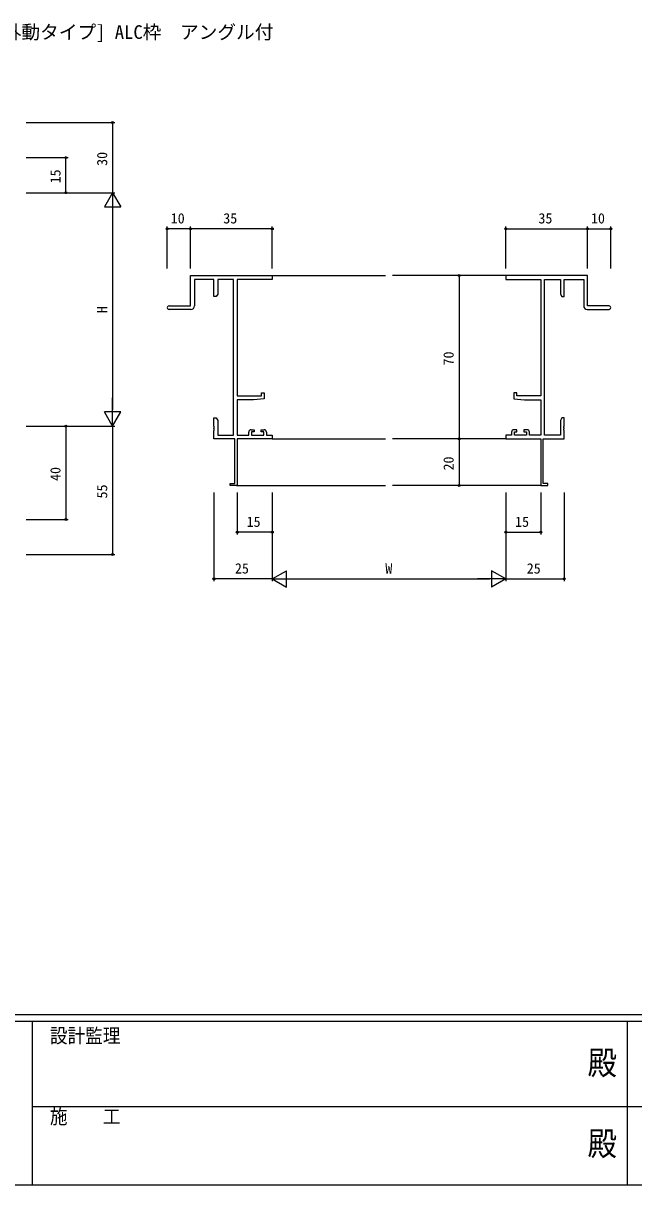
# Model space of a CAD drawing. Units: millimetres, scale not verified. Extents: x -793 to 793, y -564 to 564.
# Drawn here: x -276.5 to -15, y -564.2 to -66.5 of the extents above; entities that cross this region are included whole.
import ezdxf
from ezdxf.enums import TextEntityAlignment as Align

# ---------------------------------------------------------------- set-up
doc = ezdxf.new("R2010")
doc.units = ezdxf.units.MM
doc.header["$LTSCALE"] = 3
for name, color, linetype in [('0-1_USER1', 3, 'Continuous'), ('0-2_YKK_11', 7, 'Continuous'), ('0-3_YKK_12', 2, 'Continuous'), ('0-4_YKK_D', 6, 'Continuous'), ('0-5_YKK_ZWAK', 7, 'Continuous')]:
    doc.layers.add(name, color=color, linetype=linetype)
doc.styles.add('ＭＳ ゴシック', font='')
doc.styles.get('ＭＳ ゴシック').set_extended_font_data('MS Gothic')

msp = doc.modelspace()

# ---------------------------------------------------------------- linework, layer by layer
at = {"layer": '0-2_YKK_11'}
for p, q in [((-204.652, -189.125), (-214.032, -189.125)), ((-34.915, -189.125), (-25.535, -189.125))]:
    msp.add_line(p, q, dxfattribs=at)
for points in [[(-214.032, -187.625), (-204.782, -187.625), (-204.782, -174.625), (-169.782, -174.625), (-169.782, -176.255), (-184.782, -176.255), (-184.782, -226.125), (-174.482, -226.125), (-174.482, -224.825), (-173.282, -224.825), (-173.282, -227.432), (-177.782, -227.825), (-184.782, -227.825), (-184.782, -242.995), (-179.882, -242.995), (-179.882, -241.725)], [(-186.412, -242.995), (-186.412, -176.255), (-193.152, -176.255), (-193.152, -182.534), (-193.782, -183.625), (-194.782, -183.625), (-194.782, -176.255), (-203.152, -176.255), (-203.152, -187.625)], [(-25.535, -187.625), (-34.785, -187.625), (-34.785, -174.625), (-69.785, -174.625), (-69.785, -176.255), (-54.785, -176.255), (-54.785, -226.125), (-65.085, -226.125), (-65.085, -224.825), (-66.285, -224.825), (-66.285, -227.432), (-61.785, -227.825), (-54.785, -227.825), (-54.785, -242.995), (-59.685, -242.995), (-59.685, -241.725)], [(-53.155, -242.995), (-53.155, -176.255), (-46.415, -176.255), (-46.415, -182.534), (-45.785, -183.625), (-44.785, -183.625), (-44.785, -176.255), (-36.415, -176.255), (-36.415, -187.625)], [(-172.282, -241.725), (-172.282, -242.995), (-169.782, -242.995), (-169.782, -244.625), (-184.782, -244.625), (-184.782, -264.625), (-187.782, -264.625), (-187.782, -263.725), (-185.782, -263.725), (-185.782, -244.625), (-194.782, -244.625), (-194.782, -241.084), (-194.662, -240.9), (-194.662, -240.35), (-194.782, -240.167), (-194.782, -240.084), (-194.662, -239.9), (-194.662, -239.35), (-194.782, -239.167), (-194.782, -235.625), (-193.782, -235.625), (-193.152, -236.717), (-193.152, -242.995), (-186.412, -242.995)], [(-67.285, -241.725), (-67.285, -242.995), (-69.785, -242.995), (-69.785, -244.625), (-54.785, -244.625), (-54.785, -264.625), (-51.785, -264.625), (-51.785, -263.725), (-53.785, -263.725), (-53.785, -244.625), (-44.785, -244.625), (-44.785, -241.084), (-44.905, -240.9), (-44.905, -240.35), (-44.785, -240.167), (-44.785, -240.084), (-44.905, -239.9), (-44.905, -239.35), (-44.785, -239.167), (-44.785, -235.625), (-45.785, -235.625), (-46.415, -236.717), (-46.415, -242.995), (-53.155, -242.995)], [(-178.882, -240.725), (-177.582, -240.725), (-177.582, -241.525), (-178.682, -241.525), (-178.682, -242.995), (-173.482, -242.995), (-173.482, -241.525), (-174.582, -241.525), (-174.582, -240.725), (-173.282, -240.725)], [(-60.685, -240.725), (-61.985, -240.725), (-61.985, -241.525), (-60.885, -241.525), (-60.885, -242.995), (-66.085, -242.995), (-66.085, -241.525), (-64.985, -241.525), (-64.985, -240.725), (-66.285, -240.725)]]:
    msp.add_lwpolyline(points, dxfattribs=at)
for centre, radius, start, end in [((-214.032, -188.375), 0.75, 89.99999, 270.00001), ((-204.652, -187.625), 1.5, 270.00001, 359.99999), ((-34.915, -187.625), 1.5, 180.00001, 269.99999), ((-25.535, -188.375), 0.75, 269.99999, 90.00001), ((-178.882, -241.725), 1, 90.00001, 179.99999), ((-173.282, -241.725), 1, 0.00001, 89.99999), ((-66.285, -241.725), 1, 90.00001, 179.99999), ((-60.685, -241.725), 1, 0.00001, 89.99999)]:
    msp.add_arc(centre, radius, start, end, dxfattribs=at)
at = {"layer": '0-3_YKK_12'}
for p, q in [((-169.782, -174.625), (-121.284, -174.625)), ((-69.785, -174.625), (-118.284, -174.625)), ((-169.782, -244.625), (-121.284, -244.625)), ((-69.785, -244.625), (-118.284, -244.625)), ((-185.082, -264.625), (-121.284, -264.625)), ((-54.485, -264.625), (-118.284, -264.625))]:
    msp.add_line(p, q, dxfattribs=at)
at = {"layer": '0-4_YKK_D'}
for p, q in [((-275.189, -109.118), (-237.189, -109.118)), ((-238.189, -109.118), (-238.189, -139.118)), ((-275.189, -124.118), (-257.189, -124.118)), ((-258.189, -139.118), (-258.189, -124.118)), ((-275.189, -139.118), (-237.189, -139.118)), ((-275.189, -139.118), (-237.189, -139.118)), ((-275.189, -139.118), (-257.189, -139.118)), ((-238.189, -139.118), (-241.689, -145.18)), ((-238.189, -139.118), (-234.689, -145.18)), ((-238.189, -139.118), (-238.189, -151.243)), ((-241.689, -145.18), (-234.689, -145.18)), ((-238.189, -146.118), (-238.189, -232.12)), ((-214.782, -171.625), (-214.782, -153.625)), ((-204.782, -171.625), (-204.782, -153.625)), ((-204.782, -171.625), (-204.782, -153.625)), ((-169.782, -171.625), (-169.782, -153.625)), ((-69.785, -171.625), (-69.785, -153.625)), ((-34.785, -171.625), (-34.785, -153.625)), ((-34.785, -171.625), (-34.785, -153.625)), ((-24.785, -171.625), (-24.785, -153.625)), ((-204.782, -154.625), (-214.782, -154.625)), ((-169.782, -154.625), (-204.782, -154.625)), ((-69.785, -154.625), (-34.785, -154.625)), ((-34.785, -154.625), (-24.785, -154.625)), ((-75.898, -174.625), (-90.785, -174.625)), ((-89.785, -174.625), (-89.785, -244.625)), ((-238.189, -239.12), (-238.189, -226.995)), ((-238.189, -239.12), (-241.689, -233.058)), ((-234.689, -233.058), (-241.689, -233.058)), ((-238.189, -239.12), (-234.689, -233.058)), ((-275.189, -239.12), (-237.189, -239.12)), ((-275.189, -239.12), (-237.189, -239.12)), ((-275.189, -239.12), (-257.189, -239.12)), ((-258.189, -239.12), (-258.189, -279.12)), ((-238.189, -239.12), (-238.189, -294.12)), ((-75.898, -244.625), (-90.785, -244.625)), ((-75.898, -244.625), (-90.785, -244.625)), ((-89.785, -244.625), (-89.785, -264.625)), ((-194.782, -267.625), (-194.782, -305.625)), ((-184.782, -267.625), (-184.782, -285.625)), ((-169.782, -267.625), (-169.782, -305.625)), ((-169.782, -267.625), (-169.782, -305.625)), ((-169.782, -267.625), (-169.782, -285.625)), ((-75.898, -264.625), (-90.785, -264.625)), ((-69.785, -267.625), (-69.785, -305.625)), ((-69.785, -267.625), (-69.785, -305.625)), ((-69.785, -267.625), (-69.785, -285.625)), ((-54.785, -267.625), (-54.785, -285.625)), ((-44.785, -267.625), (-44.785, -305.625)), ((-275.189, -279.12), (-257.189, -279.12)), ((-169.782, -284.625), (-184.782, -284.625)), ((-69.785, -284.625), (-54.785, -284.625)), ((-275.189, -294.12), (-237.189, -294.12)), ((-169.782, -304.625), (-163.72, -301.125)), ((-163.72, -308.125), (-163.72, -301.125)), ((-69.785, -304.625), (-75.847, -301.125)), ((-75.847, -301.125), (-75.847, -308.125)), ((-169.782, -304.625), (-194.782, -304.625)), ((-169.782, -304.625), (-163.72, -308.125)), ((-169.782, -304.625), (-157.658, -304.625)), ((-162.782, -304.625), (-76.785, -304.625)), ((-69.785, -304.625), (-81.909, -304.625)), ((-69.785, -304.625), (-75.847, -308.125)), ((-69.785, -304.625), (-44.785, -304.625))]:
    msp.add_line(p, q, dxfattribs=at)
for centre in [(-238.189, -109.118), (-258.189, -124.118), (-258.189, -139.118), (-214.782, -154.625), (-204.782, -154.625), (-204.782, -154.625), (-169.782, -154.625), (-69.785, -154.625), (-34.785, -154.625), (-34.785, -154.625), (-24.785, -154.625), (-89.785, -174.625), (-258.189, -239.12), (-89.785, -244.625), (-89.785, -244.625), (-89.785, -264.625), (-258.189, -279.12), (-184.782, -284.625), (-169.782, -284.625), (-69.785, -284.625), (-54.785, -284.625), (-238.189, -294.12), (-194.782, -304.625), (-44.785, -304.625)]:
    msp.add_circle(centre, 0.425, dxfattribs=at)
at = {"layer": '0-5_YKK_ZWAK'}
for p, q in [((752.2, -491.4), (-787.8, -491.4)), ((676.6, -494.2), (-787.8, -494.2)), ((-272.6, -494.2), (-272.6, -564.2)), ((-17.8, -494.2), (-17.8, -564.2)), ((-272.6, -530.599), (-15, -530.599)), ((-15, -530.599), (242.6, -530.599)), ((-787.8, -564.2), (676.6, -564.2))]:
    msp.add_line(p, q, dxfattribs=at)

# ---------------------------------------------------------------- texts
at = {"layer": '0-1_USER1', "style": 'ＭＳ ゴシック'}
msp.add_text('(41)FIX窓 片引き窓[外動タイプ] ALC枠  アングル付', height=5.865, dxfattribs=at).set_placement((-361.163, -75.005), align=Align.BOTTOM_LEFT)
at = {"layer": '0-4_YKK_D', "style": 'ＭＳ ゴシック'}
for s, p in [('30', (-239.189, -127.638)), ('15', (-259.189, -135.138)), ('H', (-239.189, -190.719)), ('70', (-90.785, -213.145)), ('20', (-90.785, -258.145)), ('40', (-259.189, -262.64)), ('55', (-239.189, -270.14))]:
    msp.add_text(s, height=4.399, rotation=90, dxfattribs=at).set_placement(p, align=Align.BOTTOM_LEFT)
for s, p in [('10', (-213.302, -153.625)), ('35', (-190.802, -153.625)), ('35', (-55.805, -153.625)), ('10', (-33.305, -153.625)), ('15', (-180.802, -283.625)), ('15', (-65.805, -283.625)), ('25', (-185.802, -303.625)), ('W', (-121.384, -303.625)), ('25', (-60.805, -303.625))]:
    msp.add_text(s, height=4.399, dxfattribs=at).set_placement(p, align=Align.BOTTOM_LEFT)
at = {"layer": '0-5_YKK_ZWAK', "style": 'ＭＳ ゴシック', "width": 0.9}
for s, height, p in [('設計監理', 6.158, (-265.061, -505.266)), ('殿', 10.26, (-34.764, -520.113)), ('施\u3000\u3000工', 6.158, (-265.061, -539.909)), ('殿', 10.26, (-34.764, -554.756))]:
    msp.add_text(s, height=height, dxfattribs=at).set_placement(p, align=Align.BOTTOM_LEFT)

doc.saveas('drawing.dxf')
